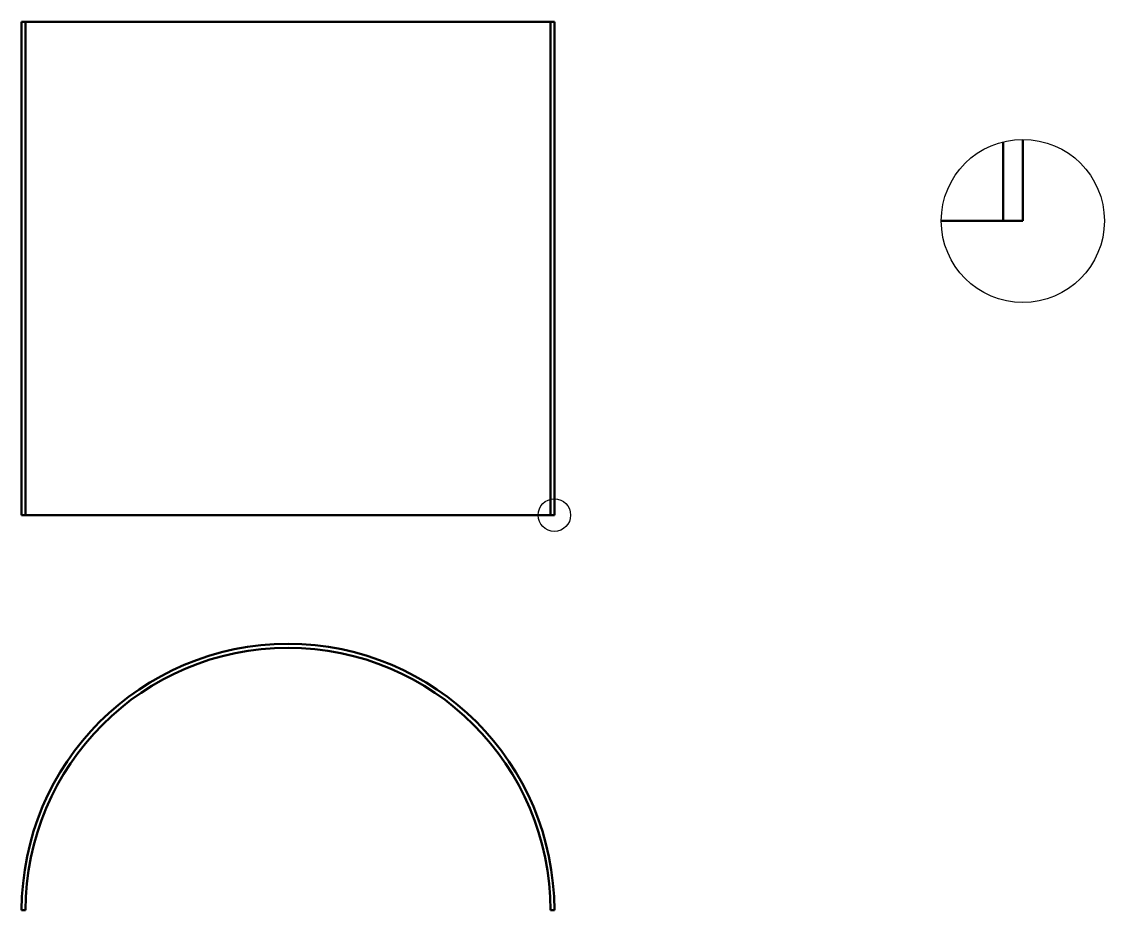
# Model space of a CAD drawing. Header units: millimetres. Extents: x 107 to 655, y 130 to 580.
import ezdxf

# ---------------------------------------------------------------- set-up
doc = ezdxf.new("R2010")
doc.units = ezdxf.units.MM
doc.layers.add('BOLD', color=7, linetype='Continuous', lineweight=50)
doc.layers.add('Sketch Geometry (ISO)', color=7, linetype='Continuous', lineweight=25)

msp = doc.modelspace()

# ---------------------------------------------------------------- linework, layer by layer
at = {"layer": 'BOLD'}
for p, q in [((106.66, 330.22), (106.66, 580.22)), ((106.66, 580.22), (108.66, 580.22)), ((108.66, 330.22), (108.66, 580.22)), ((108.66, 580.22), (374.66, 580.22)), ((374.66, 330.22), (374.66, 580.22)), ((374.66, 580.22), (376.66, 580.22)), ((376.66, 330.22), (376.66, 580.22)), ((604.09, 479.27), (604.09, 519.37)), ((614.09, 479.27), (614.09, 520.59)), ((572.77, 479.27), (604.09, 479.27)), ((604.09, 479.27), (614.09, 479.27)), ((106.66, 330.22), (108.66, 330.22)), ((108.66, 330.22), (374.66, 330.22)), ((374.66, 330.22), (376.66, 330.22)), ((106.66, 129.95), (108.66, 129.95)), ((374.66, 129.95), (376.66, 129.95))]:
    msp.add_line(p, q, dxfattribs=at)
msp.add_arc((241.66, 129.95), 135, 0, 180, dxfattribs=at)
at = {"layer": 'BOLD', "extrusion": (0, 0, -1)}
msp.add_arc((-241.66, 129.95), 133, 0, 180, dxfattribs=at)
at = {"layer": 'Sketch Geometry (ISO)'}
for centre, radius in [((614.09, 479.27), 41.32), ((376.66, 330.22), 8.26)]:
    msp.add_circle(centre, radius, dxfattribs=at)

doc.saveas('drawing.dxf')
